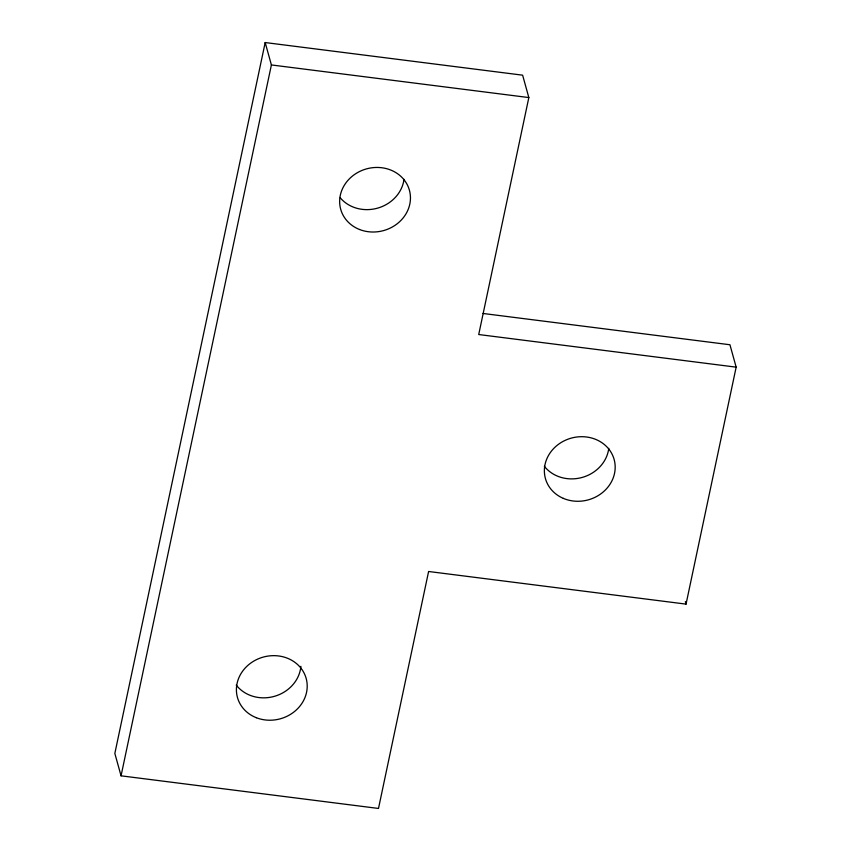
<?xml version="1.0" encoding="UTF-8"?>
<svg xmlns="http://www.w3.org/2000/svg" width="851" height="851" viewBox="0 0 851 851"><rect width="100%" height="100%" fill="white"/><g stroke="black" fill="none" stroke-linecap="round" stroke-linejoin="round"><path stroke-width="1.28" d="M736.158 367.153L478.719 334.528L528.833 97.567L522.62 75.175L265.182 42.55L114.842 753.433L121.055 775.825L378.493 808.45L428.606 571.489L686.044 604.114L736.158 367.153L729.945 344.751L483.017 313.466M121.055 775.825L271.395 64.942L265.182 42.55M271.395 64.942L528.833 97.567M685.353 601.625L686.044 604.114M404.002 179.348A35.657 32.019 -15.5 0 1 377.823 208.08A35.657 32.019 -15.5 0 1 340.24 197.794M608.763 448.36A35.657 32.019 -15.5 0 1 582.169 477.443A35.657 32.019 -15.5 0 1 544.353 466.295M300.892 666.354A35.657 32.019 -15.5 0 1 274.575 696.288A35.657 32.019 -15.5 0 1 236.238 685.055M256.279 717.701A35.657 32.019 -15.5 0 0 307.126 683.917A35.657 32.019 -15.5 0 0 252.013 662.206A35.657 32.019 -15.5 0 0 256.279 717.701M359.526 229.493A35.657 32.019 -15.5 0 0 410.373 195.709A35.657 32.019 -15.5 0 0 355.261 173.998A35.657 32.019 -15.5 0 0 359.526 229.493M563.309 498.367A35.657 32.019 -15.5 0 0 615.156 465.923A35.657 32.019 -15.5 0 0 560.873 442.68A35.657 32.019 -15.5 0 0 563.309 498.367"/></g></svg>
